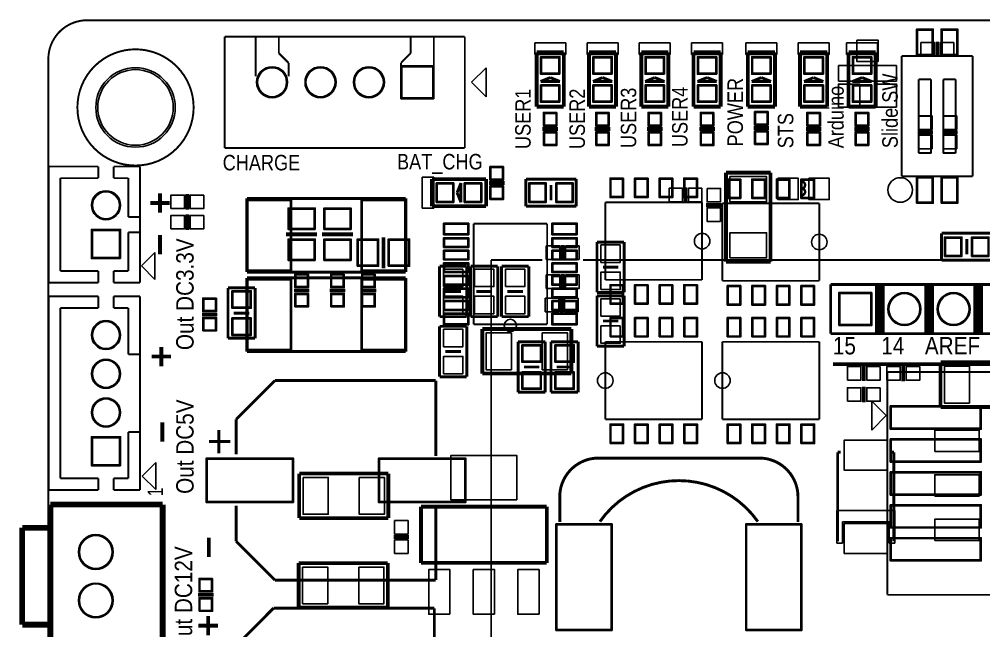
# Model space of a CAD drawing. Extents: x -3 to 106, y 0 to 75.
# Drawn here: x -1.5 to 48.29, y 43.49 to 75.05 of the extents above; entities that cross this region are included whole.
import ezdxf

# ---------------------------------------------------------------- set-up
doc = ezdxf.new("R2010")
doc.units = 0
for name, color, linetype in [('BG_OUTLINE', 254, 'CONTINUOUS'), ('PG_SILKSCREEN_BOTTOM', 6, 'CONTINUOUS'), ('PG_SILKSCREEN_TOP', 20, 'CONTINUOUS'), ('PIN_SOLDERMASK_BOTTOM', 40, 'CONTINUOUS'), ('PIN_SOLDERMASK_TOP', 80, 'CONTINUOUS'), ('PIN_TOP', 2, 'CONTINUOUS')]:
    doc.layers.add(name, color=color, linetype=linetype)

msp = doc.modelspace()

# ---------------------------------------------------------------- linework, layer by layer
at = {"layer": 'BG_OUTLINE', "const_width": 0.1}
msp.add_lwpolyline([(2, 75, 0.414214), (0, 73)], format="xyb", dxfattribs=at)
for points in [[(45, 75), (2, 75)], [(103, 75), (45, 75)], [(0, 73), (0, 2)]]:
    msp.add_lwpolyline(points, dxfattribs=at)
at = {"layer": 'PG_SILKSCREEN_BOTTOM'}
for points, const_width in [([(45.9, 73.1), (45.9, 73.9)], 0.2), ([(44.8755, 69.215), (45.6755, 69.215)], 0.2), ([(46.1455, 69.215), (46.9455, 69.215)], 0.2), ([(34.9815, 62.5335), (34.9815, 67.1335)], 0.2), ([(34.9815, 67.1335), (37.2815, 67.1335)], 0.2), ([(37.2815, 67.1335), (37.2815, 64.8335)], 0.2), ([(38.918, 66.668), (38.918, 66.819)], 0.125), ([(32.893, 65.5765), (32.893, 66.3765)], 0.2), ([(7.175, 65.225), (7.175, 66.025)], 0.2), ([(10.25, 62), (10.25, 65.8)], 0.15), ([(10.25, 65.8), (18.45, 65.8)], 0.15), ([(18.45, 65.8), (18.45, 62)], 0.15), ([(38.911, 65.969), (38.911, 65.819)], 0.125), ([(33.9535, 65.4685), (34.7535, 65.4685)], 0.2), ([(7.175, 64.175), (7.175, 64.975)], 0.2), ([(37.2815, 64.8335), (37.2815, 62.5335)], 0.2), ([(26.55, 63.4), (26.55, 62.6)], 0.2), ([(29.725, 63.55), (28.325, 63.55)], 0.152), ([(28.325, 63.55), (28.325, 60.95)], 0.152), ([(29.725, 61.25), (29.725, 63.55)], 0.152), ([(21.6, 62.3), (20.2, 62.3)], 0.152), ([(20.2, 62.3), (20.2, 59.7)], 0.152), ([(21.6, 60), (21.6, 62.3)], 0.152), ([(23.2, 62.3), (21.8, 62.3)], 0.152), ([(21.8, 62.3), (21.8, 59.7)], 0.152), ([(23.2, 60), (23.2, 62.3)], 0.152), ([(24.8, 62.3), (23.4, 62.3)], 0.152), ([(23.4, 62.3), (23.4, 59.7)], 0.152), ([(24.8, 60), (24.8, 62.3)], 0.152), ([(29.425, 62.25), (28.625, 62.25)], 0.152), ([(37.2815, 62.5335), (34.9815, 62.5335)], 0.2), ([(18.45, 62), (10.25, 62)], 0.15), ([(10.25, 57.9), (10.25, 61.7)], 0.15), ([(10.25, 61.7), (18.45, 61.7)], 0.15), ([(18.45, 61.7), (18.45, 57.9)], 0.15), ([(26.55, 61.9), (26.55, 61.1)], 0.2), ([(29.725, 60.95), (29.725, 61.25)], 0.152), ([(42.9248, 61.3599), (42.9248, 58.8199)], 0.5), ([(45.4648, 61.3599), (45.4648, 58.8199)], 0.5), ([(48.0048, 61.3599), (48.0048, 58.8199)], 0.5), ([(21.3, 61), (20.5, 61)], 0.152), ([(22.9, 61), (22.1, 61)], 0.152), ([(24.5, 61), (23.7, 61)], 0.152), ([(26.5, 60.7), (26.5, 59.9)], 0.2), ([(28.325, 60.95), (29.725, 60.95)], 0.152), ([(29.725, 60.775), (28.325, 60.775)], 0.152), ([(28.325, 60.775), (28.325, 60.475)], 0.152), ([(29.725, 58.175), (29.725, 60.775)], 0.152), ([(28.325, 60.475), (28.325, 58.175)], 0.152), ([(20.2, 59.7), (21.6, 59.7)], 0.152), ([(21.6, 59.7), (21.6, 60)], 0.152), ([(21.8, 59.7), (23.2, 59.7)], 0.152), ([(23.2, 59.7), (23.2, 60)], 0.152), ([(23.4, 59.7), (24.8, 59.7)], 0.152), ([(24.8, 59.7), (24.8, 60)], 0.152), ([(21.6, 59.2), (20.2, 59.2)], 0.152), ([(20.2, 59.2), (20.2, 56.6)], 0.152), ([(21.6, 56.9), (21.6, 59.2)], 0.152), ([(28.625, 59.475), (29.425, 59.475)], 0.152), ([(22.4015, 56.762), (22.4015, 59.062)], 0.2), ([(22.4015, 59.062), (24.7015, 59.062)], 0.2), ([(24.7015, 59.062), (27.0015, 59.062)], 0.2), ([(27.0015, 59.062), (27.0015, 56.762)], 0.2), ([(18.45, 57.9), (10.25, 57.9)], 0.15), ([(21.3, 57.9), (20.5, 57.9)], 0.152), ([(28.325, 58.175), (29.725, 58.175)], 0.152), ([(42.1, 56.3795), (42.1, 57.1795)], 0.2), ([(44.1325, 56.369), (44.1325, 57.169)], 0.2), ([(46.0588, 55.0399), (46.0588, 57.3399)], 0.2), ([(46.0588, 57.3399), (48.3588, 57.3399)], 0.2), ([(48.3588, 57.3399), (50.6588, 57.3399)], 0.2), ([(21.6, 56.6), (21.6, 56.9)], 0.152), ([(27.0015, 56.762), (22.4015, 56.762)], 0.2), ([(20.2, 56.6), (21.6, 56.6)], 0.152), ([(42.1, 56.0795), (42.1, 55.2795)], 0.2), ([(50.6588, 55.0399), (46.0588, 55.0399)], 0.2), ([(40.75, 48.1), (40.75, 52.7)], 0.15), ([(40.75, 52.7), (40.9, 52.7)], 0.15), ([(43.65, 52.7), (43.5, 52.7)], 0.15), ([(43.65, 48.1), (43.65, 52.7)], 0.15), ([(12.95, 49.3), (12.95, 51.6)], 0.2), ([(12.95, 51.6), (17.55, 51.6)], 0.2), ([(17.55, 51.6), (17.55, 49.3)], 0.2), ([(19.2338, 49.8899), (19.2338, 46.9899)], 0.2), ([(25.7338, 49.8899), (19.2338, 49.8899)], 0.2), ([(25.7338, 46.9899), (25.7338, 49.8899)], 0.2), ([(15.25, 49.3), (12.95, 49.3)], 0.2), ([(17.55, 49.3), (15.25, 49.3)], 0.2), ([(18.6245, 48.3235), (17.8245, 48.3235)], 0.2), ([(12.925, 44.675), (12.925, 46.975)], 0.2), ([(12.925, 46.975), (17.525, 46.975)], 0.2), ([(17.525, 46.975), (17.525, 44.675)], 0.2), ([(19.2338, 46.9899), (25.7338, 46.9899)], 0.2), ([(15.225, 44.675), (12.925, 44.675)], 0.2), ([(17.525, 44.675), (15.225, 44.675)], 0.2)]:
    msp.add_lwpolyline(points, dxfattribs=dict(at, const_width=const_width))
for points in [[(40.791, 71.858), (40.791, 72.658)], [(40.791, 72.658), (43.791, 72.658)], [(43.791, 72.658), (43.791, 71.858)], [(43.791, 71.858), (40.791, 71.858)], [(12.55, 62), (12.55, 65.8)], [(12.55, 65.8), (16.15, 65.8)], [(16.15, 65.8), (16.15, 62)], [(16.15, 62), (12.55, 62)], [(12.55, 57.9), (12.55, 61.7)], [(12.55, 61.7), (16.15, 61.7)], [(16.15, 61.7), (16.15, 57.9)], [(16.15, 57.9), (12.55, 57.9)], [(43.7, 49.7), (40.7, 49.7)], [(40.7, 49.7), (40.7, 48)], [(43.7, 48), (43.7, 49.7)], [(41, 48), (41, 49.1)], [(41, 49.1), (43.4, 49.1)], [(43.4, 49.1), (43.4, 48)], [(40.7, 48), (41, 48)], [(43.4, 48), (43.7, 48)]]:
    msp.add_lwpolyline(points, dxfattribs=at)
at = {"layer": 'PG_SILKSCREEN_BOTTOM', "const_width": 0.125}
for points in [[(39.014, 66.369, 0.609669), (38.918, 66.668)], [(39.014, 66.369, -0.166536), (38.911, 66.319)], [(38.918, 66.318, -0.609669), (39.014, 66.019)], [(39.014, 66.019, -0.166536), (38.911, 65.969)]]:
    msp.add_lwpolyline(points, format="xyb", dxfattribs=at)
at = {"layer": 'PG_SILKSCREEN_TOP'}
for points, const_width in [([(21.5, 74.15), (9.1, 74.15)], 0.1), ([(9.1, 74.15), (9.1, 68.4)], 0.1), ([(21.5, 68.4), (21.5, 74.15)], 0.1), ([(10.7, 74.1), (10.7, 72.1)], 0.1), ([(11.9, 73.3), (11.9, 74.1)], 0.1), ([(18.7, 73.3), (18.7, 74.1)], 0.1), ([(19.9, 74.1), (19.9, 72.1)], 0.1), ([(12.4, 72.8), (11.9, 73.3)], 0.1), ([(18.2, 72.8), (18.7, 73.3)], 0.1), ([(26.6088, 73.3399), (25.2088, 73.3399)], 0.2), ([(25.2088, 73.3399), (25.2088, 71.9399)], 0.2), ([(26.6088, 70.5399), (26.6088, 73.3399)], 0.2), ([(29.3088, 73.3399), (27.9088, 73.3399)], 0.2), ([(27.9088, 73.3399), (27.9088, 71.9399)], 0.2), ([(29.3088, 70.5399), (29.3088, 73.3399)], 0.2), ([(32.0088, 73.3399), (30.6088, 73.3399)], 0.2), ([(30.6088, 73.3399), (30.6088, 71.9399)], 0.2), ([(32.0088, 70.5399), (32.0088, 73.3399)], 0.2), ([(34.7088, 73.3399), (33.3088, 73.3399)], 0.2), ([(33.3088, 73.3399), (33.3088, 71.9399)], 0.2), ([(34.7088, 70.5399), (34.7088, 73.3399)], 0.2), ([(37.5088, 73.3399), (36.1088, 73.3399)], 0.2), ([(36.1088, 73.3399), (36.1088, 71.9399)], 0.2), ([(37.5088, 70.5399), (37.5088, 73.3399)], 0.2), ([(40.2088, 73.3399), (38.8088, 73.3399)], 0.2), ([(38.8088, 73.3399), (38.8088, 71.9399)], 0.2), ([(40.2088, 70.5399), (40.2088, 73.3399)], 0.2), ([(42.7088, 73.3399), (41.3088, 73.3399)], 0.2), ([(41.3088, 73.3399), (41.3088, 71.9399)], 0.2), ([(42.7088, 70.5399), (42.7088, 73.3399)], 0.2), ([(45.885, 73.1489), (44.05, 73.1489)], 0.1), ([(44.05, 73.1489), (44.05, 66.9489)], 0.1), ([(47.72, 73.1489), (45.885, 73.1489)], 0.1), ([(47.72, 66.9489), (47.72, 73.1489)], 0.1), ([(12.4, 72.1), (12.4, 72.8)], 0.1), ([(18.2, 72.1), (18.2, 72.8)], 0.1), ([(25.2088, 71.9399), (25.2088, 70.5399)], 0.2), ([(25.9088, 72.0399), (25.4088, 71.8399)], 0.15), ([(25.4088, 71.8399), (26.4088, 71.8399)], 0.15), ([(26.4088, 71.8399), (25.9088, 72.0399)], 0.15), ([(27.9088, 71.9399), (27.9088, 70.5399)], 0.2), ([(28.6088, 72.0399), (28.1088, 71.8399)], 0.15), ([(28.1088, 71.8399), (29.1088, 71.8399)], 0.15), ([(29.1088, 71.8399), (28.6088, 72.0399)], 0.15), ([(30.6088, 71.9399), (30.6088, 70.5399)], 0.2), ([(31.3088, 72.0399), (30.8088, 71.8399)], 0.15), ([(30.8088, 71.8399), (31.8088, 71.8399)], 0.15), ([(31.8088, 71.8399), (31.3088, 72.0399)], 0.15), ([(33.3088, 71.9399), (33.3088, 70.5399)], 0.2), ([(34.0088, 72.0399), (33.5088, 71.8399)], 0.15), ([(33.5088, 71.8399), (34.5088, 71.8399)], 0.15), ([(34.5088, 71.8399), (34.0088, 72.0399)], 0.15), ([(36.1088, 71.9399), (36.1088, 70.5399)], 0.2), ([(36.8088, 72.0399), (36.3088, 71.8399)], 0.15), ([(36.3088, 71.8399), (37.3088, 71.8399)], 0.15), ([(37.3088, 71.8399), (36.8088, 72.0399)], 0.15), ([(38.8088, 71.9399), (38.8088, 70.5399)], 0.2), ([(39.5088, 72.0399), (39.0088, 71.8399)], 0.15), ([(39.0088, 71.8399), (40.0088, 71.8399)], 0.15), ([(40.0088, 71.8399), (39.5088, 72.0399)], 0.15), ([(41.3088, 71.9399), (41.3088, 70.5399)], 0.2), ([(42.0088, 72.0399), (41.5088, 71.8399)], 0.15), ([(41.5088, 71.8399), (42.5088, 71.8399)], 0.15), ([(42.5088, 71.8399), (42.0088, 72.0399)], 0.15), ([(45.5675, 71.9539), (44.9325, 71.9539)], 0.1), ([(44.9325, 71.9539), (44.9325, 68.1439)], 0.1), ([(45.5675, 68.1439), (45.5675, 71.9539)], 0.1), ([(46.8375, 71.9539), (46.2025, 71.9539)], 0.1), ([(46.2025, 71.9539), (46.2025, 68.1439)], 0.1), ([(46.8375, 68.1439), (46.8375, 71.9539)], 0.1), ([(25.2088, 70.5399), (26.6088, 70.5399)], 0.2), ([(27.9088, 70.5399), (29.3088, 70.5399)], 0.2), ([(30.6088, 70.5399), (32.0088, 70.5399)], 0.2), ([(33.3088, 70.5399), (34.7088, 70.5399)], 0.2), ([(36.1088, 70.5399), (37.5088, 70.5399)], 0.2), ([(38.8088, 70.5399), (40.2088, 70.5399)], 0.2), ([(41.3088, 70.5399), (42.7088, 70.5399)], 0.2), ([(25.5088, 69.3899), (26.3088, 69.3899)], 0.2), ([(28.2088, 69.3899), (29.0088, 69.3899)], 0.2), ([(30.9088, 69.3899), (31.7088, 69.3899)], 0.2), ([(33.6088, 69.3899), (34.4088, 69.3899)], 0.2), ([(36.4088, 69.4399), (37.2088, 69.4399)], 0.2), ([(39.1088, 69.3899), (39.9088, 69.3899)], 0.2), ([(41.6, 69.3899), (42.4, 69.3899)], 0.2), ([(9.1, 68.4), (21.5, 68.4)], 0.1), ([(44.9325, 68.1439), (45.5675, 68.1439)], 0.1), ([(46.2025, 68.1439), (46.8375, 68.1439)], 0.1), ([(2.575, 67.45), (0.025, 67.45)], 0.1), ([(0.025, 67.45), (0.025, 61.45)], 0.1), ([(2.575, 66.85), (2.575, 67.45)], 0.1), ([(4.725, 67.45), (3.375, 67.45)], 0.1), ([(3.375, 66.85), (3.375, 67.45)], 0.1), ([(4.725, 61.45), (4.725, 67.45)], 0.1), ([(0.625, 62.05), (0.625, 66.85)], 0.1), ([(0.625, 66.85), (2.575, 66.85)], 0.1), ([(3.375, 66.85), (4.125, 66.85)], 0.1), ([(4.125, 66.85), (4.125, 64.85)], 0.1), ([(22.6, 66.8), (19.8, 66.8)], 0.2), ([(19.8, 66.8), (19.8, 65.4)], 0.2), ([(22.6, 65.4), (22.6, 66.8)], 0.2), ([(24.65, 65.4), (24.65, 66.8)], 0.152), ([(24.65, 66.8), (24.95, 66.8)], 0.152), ([(24.95, 66.8), (27.25, 66.8)], 0.152), ([(27.25, 66.8), (27.25, 65.4)], 0.152), ([(44.05, 66.9489), (47.72, 66.9489)], 0.1), ([(21.3, 66.6), (21.1, 66.1)], 0.15), ([(21.3, 65.6), (21.3, 66.6)], 0.15), ([(23.55, 66.6), (22.75, 66.6)], 0.2), ([(25.95, 66.5), (25.95, 65.7)], 0.152), ([(5.7588, 66.0649), (5.7588, 65.0649)], 0.2), ([(21.1, 66.1), (21.3, 65.6)], 0.15), ([(5.2588, 65.5649), (6.2588, 65.5649)], 0.2), ([(19.8, 65.4), (21.2, 65.4)], 0.2), ([(21.2, 65.4), (22.6, 65.4)], 0.2), ([(27.25, 65.4), (24.65, 65.4)], 0.152), ([(28.75, 61.6), (28.75, 65.6)], 0.1), ([(28.75, 65.6), (33.75, 65.6)], 0.1), ([(33.75, 65.6), (33.75, 61.6)], 0.1), ([(34.8, 61.55), (34.8, 65.55)], 0.1), ([(34.8, 65.55), (39.8, 65.55)], 0.1), ([(39.8, 65.55), (39.8, 61.55)], 0.1), ([(4.125, 64.85), (4.725, 64.85)], 0.1), ([(21.95, 59.3), (21.95, 64.5)], 0.1), ([(21.95, 64.5), (25.75, 64.5)], 0.1), ([(25.75, 64.5), (25.75, 59.3)], 0.1), ([(4.725, 64.05), (4.125, 64.05)], 0.1), ([(4.125, 64.05), (4.125, 62.05)], 0.1), ([(5.7588, 63.9149), (5.7588, 62.9149)], 0.2), ([(12.275, 63.95), (13.875, 63.95)], 0.2), ([(14.125, 63.95), (15.725, 63.95)], 0.2), ([(17.3, 63.8), (17.3, 62.2)], 0.2), ([(46.1101, 62.6088), (46.1101, 64.0088)], 0.152), ([(46.1101, 64.0088), (46.4101, 64.0088)], 0.152), ([(46.4101, 64.0088), (48.7101, 64.0088)], 0.152), ([(47.4101, 63.7088), (47.4101, 62.9088)], 0.152), ([(25.5, 62.6299), (22.8588, 62.6299)], 0.1), ([(22.8588, 62.6299), (22.8588, 9.2899)], 0.1), ([(91.4388, 62.6299), (27.6, 62.6299)], 0.1), ([(48.7101, 62.6088), (46.1101, 62.6088)], 0.152), ([(2.575, 62.05), (0.625, 62.05)], 0.1), ([(2.575, 62.05), (2.575, 61.45)], 0.1), ([(4.125, 62.05), (3.375, 62.05)], 0.1), ([(3.375, 62.05), (3.375, 61.45)], 0.1), ([(0.025, 61.45), (2.575, 61.45)], 0.1), ([(3.375, 61.45), (4.725, 61.45)], 0.1), ([(9.275, 58.585), (9.275, 61.185)], 0.1524), ([(9.275, 61.185), (10.675, 61.185)], 0.1524), ([(10.675, 61.185), (10.675, 60.885)], 0.1524), ([(33.75, 61.6), (28.75, 61.6)], 0.1), ([(39.8, 61.55), (34.8, 61.55)], 0.1), ([(40.3848, 58.8199), (40.3848, 61.3599)], 0.15), ([(40.3848, 61.3599), (44.1948, 61.3599)], 0.15), ([(44.1948, 61.3599), (65.7848, 61.3599)], 0.15), ([(2.575, 60.75), (0.025, 60.75)], 0.1), ([(0.025, 60.75), (0.025, 50.75)], 0.1), ([(2.575, 60.15), (2.575, 60.75)], 0.1), ([(4.725, 60.75), (3.375, 60.75)], 0.1), ([(3.375, 60.15), (3.375, 60.75)], 0.1), ([(4.725, 52.75), (4.725, 60.75)], 0.1), ([(10.675, 60.885), (10.675, 58.585)], 0.1524), ([(12.675, 61.05), (13.475, 61.05)], 0.2), ([(14.525, 61.05), (15.325, 61.05)], 0.2), ([(16.125, 61.05), (16.925, 61.05)], 0.2), ([(0.625, 51.35), (0.625, 60.15)], 0.1), ([(0.625, 60.15), (2.575, 60.15)], 0.1), ([(3.375, 60.15), (4.125, 60.15)], 0.1), ([(4.125, 60.15), (4.125, 57.75)], 0.1), ([(7.925, 59.81), (8.725, 59.81)], 0.2), ([(10.375, 59.885), (9.575, 59.885)], 0.1524), ([(25.75, 59.3), (21.95, 59.3)], 0.1), ([(65.7848, 58.8199), (40.3848, 58.8199)], 0.15), ([(10.675, 58.585), (9.275, 58.585)], 0.1524), ([(24.25, 55.8), (24.25, 58.4)], 0.152), ([(24.25, 58.4), (25.65, 58.4)], 0.152), ([(25.65, 58.4), (25.65, 58.1)], 0.152), ([(25.95, 55.8), (25.95, 58.4)], 0.152), ([(25.95, 58.4), (27.35, 58.4)], 0.152), ([(27.35, 58.4), (27.35, 58.1)], 0.152), ([(28.75, 58.4), (33.75, 58.4)], 0.1), ([(28.75, 54.4), (28.75, 58.4)], 0.1), ([(33.75, 58.4), (33.75, 54.4)], 0.1), ([(34.8, 58.4), (39.8, 58.4)], 0.1), ([(34.8, 54.4), (34.8, 58.4)], 0.1), ([(39.8, 58.4), (39.8, 54.4)], 0.1), ([(4.125, 57.75), (4.725, 57.75)], 0.1), ([(5.8338, 58.1399), (5.8338, 57.1399)], 0.2), ([(25.65, 58.1), (25.65, 55.8)], 0.152), ([(27.35, 58.1), (27.35, 55.8)], 0.152), ([(5.3338, 57.6399), (6.3338, 57.6399)], 0.2), ([(68, 57.25), (40.5, 57.25)], 0.2), ([(25.35, 57.1), (24.55, 57.1)], 0.152), ([(27.05, 57.1), (26.25, 57.1)], 0.152), ([(59.8088, 56.8399), (43.3088, 56.8399)], 0.1), ([(43.3088, 56.8399), (43.3088, 45.3399)], 0.1), ([(11.7, 56.4), (9.7, 54.4)], 0.15), ([(20, 56.4), (11.7, 56.4)], 0.15), ([(20, 52.5), (20, 56.4)], 0.15), ([(25.65, 55.8), (24.25, 55.8)], 0.152), ([(27.35, 55.8), (25.95, 55.8)], 0.152), ([(5.8838, 54.2399), (5.8838, 53.2399)], 0.2), ([(9.7, 54.4), (9.7, 52.6)], 0.15), ([(33.75, 54.4), (28.75, 54.4)], 0.1), ([(39.8, 54.4), (34.8, 54.4)], 0.1), ([(4.725, 53.75), (4.125, 53.75)], 0.1), ([(4.125, 53.75), (4.125, 51.35)], 0.1), ([(8.8, 52.65), (8.8, 53.85)], 0.15), ([(8.3, 53.25), (9.4, 53.25)], 0.15), ([(4.725, 50.75), (4.725, 52.75)], 0.1), ([(36.7, 52.4), (28.4, 52.4)], 0.15), ([(2.575, 51.35), (0.625, 51.35)], 0.1), ([(2.575, 51.35), (2.575, 50.75)], 0.1), ([(4.125, 51.35), (3.375, 51.35)], 0.1), ([(3.375, 51.35), (3.375, 50.75)], 0.1), ([(0.025, 50.75), (2.575, 50.75)], 0.1), ([(3.375, 50.75), (4.725, 50.75)], 0.1), ([(26.4, 50.4), (26.4, 49.1)], 0.15), ([(38.7, 49.1), (38.7, 50.4)], 0.15), ([(5.9, 50), (0.1, 50)], 0.3), ([(0.1, 50), (0.1, 42.59)], 0.3), ([(5.9, 42.6), (5.9, 50)], 0.3), ([(9.7, 49.95), (9.7, 48.1)], 0.15), ([(20, 46.1), (20, 50)], 0.15), ([(0.05, 48.8), (-1.35, 48.8)], 0.3), ([(-1.35, 48.8), (-1.35, 43.8)], 0.3), ([(8.2838, 48.2899), (8.2838, 47.2899)], 0.2), ([(9.7, 48.1), (11.7, 46.1)], 0.15), ([(11.7, 46.1), (20, 46.1)], 0.15), ([(7.728, 45.339), (8.528, 45.339)], 0.2), ([(43.3088, 45.3399), (59.8088, 45.3399)], 0.1), ([(8.25, 44.25), (8.25, 43.25)], 0.2), ([(11.625, 44.65), (9.625, 42.65)], 0.15), ([(19.925, 44.65), (11.625, 44.65)], 0.15), ([(19.925, 40.75), (19.925, 44.65)], 0.15), ([(-1.35, 43.8), (0.05, 43.8)], 0.3), ([(7.75, 43.75), (8.75, 43.75)], 0.2)]:
    msp.add_lwpolyline(points, dxfattribs=dict(at, const_width=const_width))
for points in [[(26.7088, 73.8399), (25.1088, 73.8399)], [(25.1088, 73.8399), (25.1088, 73.2399)], [(26.7088, 73.2399), (26.7088, 73.8399)], [(29.4088, 73.8399), (27.8088, 73.8399)], [(27.8088, 73.8399), (27.8088, 73.2399)], [(29.4088, 73.2399), (29.4088, 73.8399)], [(32.1088, 73.8399), (30.5088, 73.8399)], [(30.5088, 73.8399), (30.5088, 73.2399)], [(32.1088, 73.2399), (32.1088, 73.8399)], [(34.8088, 73.8399), (33.2088, 73.8399)], [(33.2088, 73.8399), (33.2088, 73.2399)], [(34.8088, 73.2399), (34.8088, 73.8399)], [(37.6088, 73.8399), (36.0088, 73.8399)], [(36.0088, 73.8399), (36.0088, 73.2399)], [(37.6088, 73.2399), (37.6088, 73.8399)], [(40.3088, 73.8399), (38.7088, 73.8399)], [(38.7088, 73.8399), (38.7088, 73.2399)], [(40.3088, 73.2399), (40.3088, 73.8399)], [(42.8088, 73.8399), (41.2088, 73.8399)], [(41.2088, 73.8399), (41.2088, 73.2399)], [(42.8088, 73.2399), (42.8088, 73.8399)], [(25.1088, 73.2399), (26.7088, 73.2399)], [(27.8088, 73.2399), (29.4088, 73.2399)], [(30.5088, 73.2399), (32.1088, 73.2399)], [(33.2088, 73.2399), (34.8088, 73.2399)], [(36.0088, 73.2399), (37.6088, 73.2399)], [(38.7088, 73.2399), (40.3088, 73.2399)], [(41.2088, 73.2399), (42.8088, 73.2399)], [(22.6, 72.55), (21.85, 71.8)], [(22.6, 71.05), (22.6, 72.55)], [(21.85, 71.8), (22.6, 71.05)], [(44.9325, 68.1439), (44.9325, 70.0489)], [(44.9325, 70.0489), (45.5675, 70.0489)], [(45.5675, 70.0489), (45.5675, 68.1439)], [(46.2025, 68.1439), (46.2025, 70.0489)], [(46.2025, 70.0489), (46.8375, 70.0489)], [(46.8375, 70.0489), (46.8375, 68.1439)], [(45.5675, 68.1439), (44.9325, 68.1439)], [(46.8375, 68.1439), (46.2025, 68.1439)], [(19.9, 66.9), (19.3, 66.9)], [(19.3, 66.9), (19.3, 65.3)], [(19.9, 65.3), (19.9, 66.9)], [(19.3, 65.3), (19.9, 65.3)], [(5.5, 63.0162), (4.8018, 62.318)], [(5.5, 61.6198), (5.5, 63.0162)], [(4.8018, 62.318), (5.5, 61.6198)], [(43.2588, 54.5899), (42.5088, 55.3399)], [(42.5088, 55.3399), (42.5088, 53.8399)], [(42.5088, 53.8399), (43.2588, 54.5899)], [(5.55, 52.1662), (4.8518, 51.468)], [(5.55, 50.7698), (5.55, 52.1662)], [(4.8518, 51.468), (5.55, 50.7698)]]:
    msp.add_lwpolyline(points, dxfattribs=at)
for points, const_width in [([(7.5, 70.5, 1), (1.5, 70.5, 1), (7.5, 70.5)], 0.1), ([(28.4, 52.4, 0.414214), (26.4, 50.4)], 0.15), ([(38.7, 50.4, 0.414214), (36.7, 52.4)], 0.15), ([(36.6278, 49.1195, 0.519086), (28.4722, 49.1195)], 0.15)]:
    msp.add_lwpolyline(points, format="xyb", dxfattribs=dict(at, const_width=const_width))
for points in [[(44.615, 66.2389, 1), (43.345, 66.2389, 1)], [(34.15, 63.6, 1), (33.35, 63.6, 1)], [(40.2, 63.55, 1), (39.4, 63.55, 1)], [(24.166, 59.25, 1), (23.534, 59.25, 1)], [(29.15, 56.4, 1), (28.35, 56.4, 1)], [(35.2, 56.4, 1), (34.4, 56.4, 1)]]:
    msp.add_lwpolyline(points, format="xyb", close=True, dxfattribs=at)
at = {"layer": 'PIN_SOLDERMASK_BOTTOM'}
for points in [[(42.841, 72.868), (42.841, 73.968), (41.741, 73.968), (41.741, 72.868)], [(45.05, 73.15), (45.75, 73.15), (45.75, 73.85), (45.05, 73.85)], [(46.75, 73.85), (46.05, 73.85), (46.05, 73.15), (46.75, 73.15)], [(18.2, 70.95), (18.2, 72.65), (19.9, 72.65), (19.9, 70.95)], [(41.891, 70.508), (41.891, 71.708), (40.791, 71.708), (40.791, 70.508)], [(43.791, 70.508), (43.791, 71.708), (42.691, 71.708), (42.691, 70.508)], [(44.9255, 70.065), (44.9255, 69.365), (45.6255, 69.365), (45.6255, 70.065)], [(46.1955, 70.065), (46.1955, 69.365), (46.8955, 69.365), (46.8955, 70.065)], [(45.6255, 68.365), (45.6255, 69.065), (44.9255, 69.065), (44.9255, 68.365)], [(46.8955, 68.365), (46.8955, 69.065), (46.1955, 69.065), (46.1955, 68.365)], [(35.1815, 65.6335), (37.0815, 65.6335), (37.0815, 66.9335), (35.1815, 66.9335)], [(37.664, 66.844), (37.664, 65.744), (38.714, 65.744), (38.714, 66.844)], [(39.264, 66.844), (39.264, 65.744), (40.314, 65.744), (40.314, 66.844)], [(32.043, 65.6265), (32.743, 65.6265), (32.743, 66.3265), (32.043, 66.3265)], [(33.743, 66.3265), (33.043, 66.3265), (33.043, 65.6265), (33.743, 65.6265)], [(34.0035, 66.3185), (34.0035, 65.6185), (34.7035, 65.6185), (34.7035, 66.3185)], [(6.325, 65.275), (7.025, 65.275), (7.025, 65.975), (6.325, 65.975)], [(8.025, 65.975), (7.325, 65.975), (7.325, 65.275), (8.025, 65.275)], [(10.3, 65.7), (10.3, 62.1), (12.5, 62.1), (12.5, 65.7)], [(16.2, 65.7), (16.2, 62.1), (18.4, 62.1), (18.4, 65.7)], [(34.7035, 64.6185), (34.7035, 65.3185), (34.0035, 65.3185), (34.0035, 64.6185)], [(6.325, 64.225), (7.025, 64.225), (7.025, 64.925), (6.325, 64.925)], [(8.025, 64.925), (7.325, 64.925), (7.325, 64.225), (8.025, 64.225)], [(3.72505, 62.69995), (2.22495, 62.69995), (2.22495, 64.20005), (3.72505, 64.20005)], [(35.1815, 62.7335), (37.0815, 62.7335), (37.0815, 64.0335), (35.1815, 64.0335)], [(25.7, 62.65), (26.4, 62.65), (26.4, 63.35), (25.7, 63.35)], [(27.4, 63.35), (26.7, 63.35), (26.7, 62.65), (27.4, 62.65)], [(28.525, 62.50005), (29.525, 62.50005), (29.525, 63.39995), (28.525, 63.39995)], [(20.4, 61.25005), (21.4, 61.25005), (21.4, 62.14995), (20.4, 62.14995)], [(22, 61.25005), (23, 61.25005), (23, 62.14995), (22, 62.14995)], [(23.6, 61.25005), (24.6, 61.25005), (24.6, 62.14995), (23.6, 62.14995)], [(25.7, 61.15), (26.4, 61.15), (26.4, 61.85), (25.7, 61.85)], [(27.4, 61.85), (26.7, 61.85), (26.7, 61.15), (27.4, 61.15)], [(28.525, 61.10005), (29.525, 61.10005), (29.525, 61.99995), (28.525, 61.99995)], [(10.3, 61.6), (10.3, 58), (12.5, 58), (12.5, 61.6)], [(16.2, 61.6), (16.2, 58), (18.4, 58), (18.4, 61.6)], [(20.4, 59.85005), (21.4, 59.85005), (21.4, 60.74995), (20.4, 60.74995)], [(22, 59.85005), (23, 59.85005), (23, 60.74995), (22, 60.74995)], [(23.6, 59.85005), (24.6, 59.85005), (24.6, 60.74995), (23.6, 60.74995)], [(40.8048, 59.2399), (40.8048, 60.9399), (42.5048, 60.9399), (42.5048, 59.2399)], [(25.65, 59.95), (26.35, 59.95), (26.35, 60.65), (25.65, 60.65)], [(27.35, 60.65), (26.65, 60.65), (26.65, 59.95), (27.35, 59.95)], [(29.525, 60.62495), (28.525, 60.62495), (28.525, 59.72505), (29.525, 59.72505)], [(20.4, 58.15005), (21.4, 58.15005), (21.4, 59.04995), (20.4, 59.04995)], [(23.9015, 56.962), (23.9015, 58.862), (22.6015, 58.862), (22.6015, 56.962)], [(26.8015, 56.962), (26.8015, 58.862), (25.5015, 58.862), (25.5015, 56.962)], [(29.525, 59.22495), (28.525, 59.22495), (28.525, 58.32505), (29.525, 58.32505)], [(20.4, 56.75005), (21.4, 56.75005), (21.4, 57.64995), (20.4, 57.64995)], [(41.25, 56.4295), (41.95, 56.4295), (41.95, 57.1295), (41.25, 57.1295)], [(42.95, 57.1295), (42.25, 57.1295), (42.25, 56.4295), (42.95, 56.4295)], [(43.2825, 56.419), (43.9825, 56.419), (43.9825, 57.119), (43.2825, 57.119)], [(44.9825, 57.119), (44.2825, 57.119), (44.2825, 56.419), (44.9825, 56.419)], [(47.5588, 55.2399), (47.5588, 57.1399), (46.2588, 57.1399), (46.2588, 55.2399)], [(41.25, 55.3295), (41.95, 55.3295), (41.95, 56.0295), (41.25, 56.0295)], [(42.95, 56.0295), (42.25, 56.0295), (42.25, 55.3295), (42.95, 55.3295)], [(45.7588, 52.7399), (48.0588, 52.7399), (48.0588, 53.8399), (45.7588, 53.8399)], [(3.72505, 51.99995), (2.22495, 51.99995), (2.22495, 53.50005), (3.72505, 53.50005)], [(43.31, 53.33), (41.09, 53.33), (41.09, 51.77), (43.31, 51.77)], [(24.1838, 50.2399), (24.1838, 52.5399), (20.7838, 52.5399), (20.7838, 50.2399)], [(13.15, 51.4), (13.15, 49.5), (14.45, 49.5), (14.45, 51.4)], [(16.05, 51.4), (16.05, 49.5), (17.35, 49.5), (17.35, 51.4)], [(45.7588, 50.4399), (48.0588, 50.4399), (48.0588, 51.5399), (45.7588, 51.5399)], [(17.8745, 49.1735), (17.8745, 48.4735), (18.5745, 48.4735), (18.5745, 49.1735)], [(43.31, 49.03), (41.09, 49.03), (41.09, 47.47), (43.31, 47.47)], [(45.7588, 48.1399), (48.0588, 48.1399), (48.0588, 49.2399), (45.7588, 49.2399)], [(18.5745, 47.4735), (18.5745, 48.1735), (17.8745, 48.1735), (17.8745, 47.4735)], [(13.125, 46.775), (13.125, 44.875), (14.425, 44.875), (14.425, 46.775)], [(16.025, 46.775), (16.025, 44.875), (17.325, 44.875), (17.325, 46.775)], [(20.7338, 44.3399), (20.7338, 46.6399), (19.6338, 46.6399), (19.6338, 44.3399)], [(23.0338, 44.3399), (23.0338, 46.6399), (21.9338, 46.6399), (21.9338, 44.3399)], [(25.3338, 44.3399), (25.3338, 46.6399), (24.2338, 46.6399), (24.2338, 44.3399)]]:
    msp.add_lwpolyline(points, close=True, dxfattribs=at)
for centre, radius in [((4.5, 70.5), 2.05), ((11.55, 71.8), 0.8), ((14.05, 71.8), 0.8), ((16.55, 71.8), 0.8), ((2.975, 65.45), 0.75005), ((44.1948, 60.0899), 0.85), ((46.7348, 60.0899), 0.85), ((2.975, 58.75), 0.75005), ((2.975, 56.75), 0.75005), ((2.975, 54.75), 0.75005), ((2.45, 47.55), 0.9), ((2.45, 45.05), 0.9)]:
    msp.add_circle(centre, radius, dxfattribs=at)
at = {"layer": 'PIN_SOLDERMASK_TOP'}
for points in [[(44.82, 73.1739), (44.82, 74.5439), (45.68, 74.5439), (45.68, 73.1739)], [(46.09, 73.1739), (46.09, 74.5439), (46.95, 74.5439), (46.95, 73.1739)], [(26.4088, 72.21495), (25.4088, 72.21495), (25.4088, 73.11485), (26.4088, 73.11485)], [(29.1088, 72.21495), (28.1088, 72.21495), (28.1088, 73.11485), (29.1088, 73.11485)], [(31.8088, 72.21495), (30.8088, 72.21495), (30.8088, 73.11485), (31.8088, 73.11485)], [(34.5088, 72.21495), (33.5088, 72.21495), (33.5088, 73.11485), (34.5088, 73.11485)], [(37.3088, 72.21495), (36.3088, 72.21495), (36.3088, 73.11485), (37.3088, 73.11485)], [(40.0088, 72.21495), (39.0088, 72.21495), (39.0088, 73.11485), (40.0088, 73.11485)], [(42.5088, 72.21495), (41.5088, 72.21495), (41.5088, 73.11485), (42.5088, 73.11485)], [(18.2, 70.95), (18.2, 72.65), (19.9, 72.65), (19.9, 70.95)], [(26.4088, 70.76495), (25.4088, 70.76495), (25.4088, 71.66485), (26.4088, 71.66485)], [(29.1088, 70.76495), (28.1088, 70.76495), (28.1088, 71.66485), (29.1088, 71.66485)], [(31.8088, 70.76495), (30.8088, 70.76495), (30.8088, 71.66485), (31.8088, 71.66485)], [(34.5088, 70.76495), (33.5088, 70.76495), (33.5088, 71.66485), (34.5088, 71.66485)], [(37.3088, 70.76495), (36.3088, 70.76495), (36.3088, 71.66485), (37.3088, 71.66485)], [(40.0088, 70.76495), (39.0088, 70.76495), (39.0088, 71.66485), (40.0088, 71.66485)], [(42.5088, 70.76495), (41.5088, 70.76495), (41.5088, 71.66485), (42.5088, 71.66485)], [(26.2588, 70.2399), (26.2588, 69.5399), (25.5588, 69.5399), (25.5588, 70.2399)], [(28.9588, 70.2399), (28.9588, 69.5399), (28.2588, 69.5399), (28.2588, 70.2399)], [(31.6588, 70.2399), (31.6588, 69.5399), (30.9588, 69.5399), (30.9588, 70.2399)], [(34.3588, 70.2399), (34.3588, 69.5399), (33.6588, 69.5399), (33.6588, 70.2399)], [(37.1588, 70.2899), (37.1588, 69.5899), (36.4588, 69.5899), (36.4588, 70.2899)], [(39.8588, 70.2399), (39.8588, 69.5399), (39.1588, 69.5399), (39.1588, 70.2399)], [(42.35, 70.2399), (42.35, 69.5399), (41.65, 69.5399), (41.65, 70.2399)], [(25.5588, 68.5399), (25.5588, 69.2399), (26.2588, 69.2399), (26.2588, 68.5399)], [(28.2588, 68.5399), (28.2588, 69.2399), (28.9588, 69.2399), (28.9588, 68.5399)], [(30.9588, 68.5399), (30.9588, 69.2399), (31.6588, 69.2399), (31.6588, 68.5399)], [(33.6588, 68.5399), (33.6588, 69.2399), (34.3588, 69.2399), (34.3588, 68.5399)], [(36.4588, 68.5899), (36.4588, 69.2899), (37.1588, 69.2899), (37.1588, 68.5899)], [(39.1588, 68.5399), (39.1588, 69.2399), (39.8588, 69.2399), (39.8588, 68.5399)], [(41.65, 68.5399), (41.65, 69.2399), (42.35, 69.2399), (42.35, 68.5399)], [(23.5, 67.45), (23.5, 66.75), (22.8, 66.75), (22.8, 67.45)], [(29.695, 66.85), (29.695, 65.85), (28.995, 65.85), (28.995, 66.85)], [(30.965, 66.85), (30.965, 65.85), (30.265, 65.85), (30.265, 66.85)], [(32.235, 66.85), (32.235, 65.85), (31.535, 65.85), (31.535, 66.85)], [(33.505, 66.85), (33.505, 65.85), (32.805, 65.85), (32.805, 66.85)], [(35.745, 66.8), (35.745, 65.8), (35.045, 65.8), (35.045, 66.8)], [(37.015, 66.8), (37.015, 65.8), (36.315, 65.8), (36.315, 66.8)], [(38.285, 66.8), (38.285, 65.8), (37.585, 65.8), (37.585, 66.8)], [(39.555, 66.8), (39.555, 65.8), (38.855, 65.8), (38.855, 66.8)], [(44.82, 65.5539), (44.82, 66.9239), (45.68, 66.9239), (45.68, 65.5539)], [(46.09, 65.5539), (46.09, 66.9239), (46.95, 66.9239), (46.95, 65.5539)], [(20.92495, 66.6), (20.92495, 65.6), (20.02505, 65.6), (20.02505, 66.6)], [(22.37495, 66.6), (22.37495, 65.6), (21.47505, 65.6), (21.47505, 66.6)], [(22.8, 65.75), (22.8, 66.45), (23.5, 66.45), (23.5, 65.75)], [(24.8, 65.6), (24.8, 66.6), (25.6999, 66.6), (25.6999, 65.6)], [(26.2, 65.6), (26.2, 66.6), (27.0999, 66.6), (27.0999, 65.6)], [(13.775, 64.2), (12.375, 64.2), (12.375, 65.3), (13.775, 65.3)], [(15.625, 64.2), (14.225, 64.2), (14.225, 65.3), (15.625, 65.3)], [(21.7, 63.925), (20.4, 63.925), (20.4, 64.525), (21.7, 64.525)], [(27.3, 63.925), (26, 63.925), (26, 64.525), (27.3, 64.525)], [(3.72505, 62.69995), (2.22495, 62.69995), (2.22495, 64.20005), (3.72505, 64.20005)], [(21.7, 63.275), (20.4, 63.275), (20.4, 63.775), (21.7, 63.775)], [(27.3, 63.275), (26, 63.275), (26, 63.775), (27.3, 63.775)], [(46.2601, 62.8088), (46.2601, 63.8088), (47.16, 63.8088), (47.16, 62.8088)], [(47.6601, 62.8088), (47.6601, 63.8088), (48.56, 63.8088), (48.56, 62.8088)], [(13.775, 62.6), (12.375, 62.6), (12.375, 63.7), (13.775, 63.7)], [(15.625, 62.6), (14.225, 62.6), (14.225, 63.7), (15.625, 63.7)], [(15.95, 62.3), (15.95, 63.7), (17.05, 63.7), (17.05, 62.3)], [(17.55, 62.3), (17.55, 63.7), (18.65, 63.7), (18.65, 62.3)], [(21.7, 62.625), (20.4, 62.625), (20.4, 63.125), (21.7, 63.125)], [(27.3, 62.625), (26, 62.625), (26, 63.125), (27.3, 63.125)], [(21.7, 61.975), (20.4, 61.975), (20.4, 62.475), (21.7, 62.475)], [(27.3, 61.975), (26, 61.975), (26, 62.475), (27.3, 62.475)], [(13.425, 61.9), (13.425, 61.2), (12.725, 61.2), (12.725, 61.9)], [(15.275, 61.9), (15.275, 61.2), (14.575, 61.2), (14.575, 61.9)], [(16.875, 61.9), (16.875, 61.2), (16.175, 61.2), (16.175, 61.9)], [(21.7, 61.325), (20.4, 61.325), (20.4, 61.825), (21.7, 61.825)], [(27.3, 61.325), (26, 61.325), (26, 61.825), (27.3, 61.825)], [(29.695, 61.35), (29.695, 60.35), (28.995, 60.35), (28.995, 61.35)], [(30.965, 61.35), (30.965, 60.35), (30.265, 60.35), (30.265, 61.35)], [(32.235, 61.35), (32.235, 60.35), (31.535, 60.35), (31.535, 61.35)], [(33.505, 61.35), (33.505, 60.35), (32.805, 60.35), (32.805, 61.35)], [(35.745, 61.3), (35.745, 60.3), (35.045, 60.3), (35.045, 61.3)], [(37.015, 61.3), (37.015, 60.3), (36.315, 60.3), (36.315, 61.3)], [(38.285, 61.3), (38.285, 60.3), (37.585, 60.3), (37.585, 61.3)], [(39.555, 61.3), (39.555, 60.3), (38.855, 60.3), (38.855, 61.3)], [(9.475, 61.03495), (10.475, 61.03495), (10.475, 60.13505), (9.475, 60.13505)], [(12.725, 60.2), (12.725, 60.9), (13.425, 60.9), (13.425, 60.2)], [(14.575, 60.2), (14.575, 60.9), (15.275, 60.9), (15.275, 60.2)], [(16.175, 60.2), (16.175, 60.9), (16.875, 60.9), (16.875, 60.2)], [(21.7, 60.675), (20.4, 60.675), (20.4, 61.175), (21.7, 61.175)], [(27.3, 60.675), (26, 60.675), (26, 61.175), (27.3, 61.175)], [(40.8048, 59.2399), (40.8048, 60.9399), (42.5048, 60.9399), (42.5048, 59.2399)], [(8.675, 60.66), (8.675, 59.96), (7.975, 59.96), (7.975, 60.66)], [(21.7, 60.025), (20.4, 60.025), (20.4, 60.525), (21.7, 60.525)], [(27.3, 60.025), (26, 60.025), (26, 60.525), (27.3, 60.525)], [(21.7, 59.275), (20.4, 59.275), (20.4, 59.875), (21.7, 59.875)], [(27.3, 59.275), (26, 59.275), (26, 59.875), (27.3, 59.875)], [(7.975, 58.96), (7.975, 59.66), (8.675, 59.66), (8.675, 58.96)], [(9.475, 59.63495), (10.475, 59.63495), (10.475, 58.73505), (9.475, 58.73505)], [(28.995, 58.65), (28.995, 59.65), (29.695, 59.65), (29.695, 58.65)], [(30.265, 58.65), (30.265, 59.65), (30.965, 59.65), (30.965, 58.65)], [(31.535, 58.65), (31.535, 59.65), (32.235, 59.65), (32.235, 58.65)], [(32.805, 58.65), (32.805, 59.65), (33.505, 59.65), (33.505, 58.65)], [(35.045, 58.65), (35.045, 59.65), (35.745, 59.65), (35.745, 58.65)], [(36.315, 58.65), (36.315, 59.65), (37.015, 59.65), (37.015, 58.65)], [(37.585, 58.65), (37.585, 59.65), (38.285, 59.65), (38.285, 58.65)], [(38.855, 58.65), (38.855, 59.65), (39.555, 59.65), (39.555, 58.65)], [(24.45, 58.24995), (25.45, 58.24995), (25.45, 57.35005), (24.45, 57.35005)], [(26.15, 58.24995), (27.15, 58.24995), (27.15, 57.35005), (26.15, 57.35005)], [(24.45, 56.84995), (25.45, 56.84995), (25.45, 55.95005), (24.45, 55.95005)], [(26.15, 56.84995), (27.15, 56.84995), (27.15, 55.95005), (26.15, 55.95005)], [(43.4588, 55.0899), (48.1588, 55.0899), (48.1588, 53.8899), (43.4588, 53.8899)], [(28.995, 53.15), (28.995, 54.15), (29.695, 54.15), (29.695, 53.15)], [(30.265, 53.15), (30.265, 54.15), (30.965, 54.15), (30.965, 53.15)], [(31.535, 53.15), (31.535, 54.15), (32.235, 54.15), (32.235, 53.15)], [(32.805, 53.15), (32.805, 54.15), (33.505, 54.15), (33.505, 53.15)], [(35.045, 53.15), (35.045, 54.15), (35.745, 54.15), (35.745, 53.15)], [(36.315, 53.15), (36.315, 54.15), (37.015, 54.15), (37.015, 53.15)], [(37.585, 53.15), (37.585, 54.15), (38.285, 54.15), (38.285, 53.15)], [(38.855, 53.15), (38.855, 54.15), (39.555, 54.15), (39.555, 53.15)], [(3.72505, 51.99995), (2.22495, 51.99995), (2.22495, 53.50005), (3.72505, 53.50005)], [(43.4588, 53.3899), (48.1588, 53.3899), (48.1588, 52.1899), (43.4588, 52.1899)], [(12.65, 50.1), (8.15, 50.1), (8.15, 52.4), (12.65, 52.4)], [(21.55, 50.1), (17.05, 50.1), (17.05, 52.4), (21.55, 52.4)], [(43.4588, 51.6899), (48.1588, 51.6899), (48.1588, 50.4899), (43.4588, 50.4899)], [(43.4588, 49.9899), (48.1588, 49.9899), (48.1588, 48.7899), (43.4588, 48.7899)], [(29.1, 49), (29.1, 43.5), (26.2, 43.5), (26.2, 49)], [(38.9, 49), (38.9, 43.5), (36, 43.5), (36, 49)], [(43.4588, 48.2899), (48.1588, 48.2899), (48.1588, 47.0899), (43.4588, 47.0899)], [(8.478, 46.189), (8.478, 45.489), (7.778, 45.489), (7.778, 46.189)], [(7.778, 44.489), (7.778, 45.189), (8.478, 45.189), (8.478, 44.489)]]:
    msp.add_lwpolyline(points, close=True, dxfattribs=at)
for centre, radius in [((4.5, 70.5), 2.05), ((11.55, 71.8), 0.8), ((14.05, 71.8), 0.8), ((16.55, 71.8), 0.8), ((2.975, 65.45), 0.75005), ((44.1948, 60.0899), 0.85), ((46.7348, 60.0899), 0.85), ((2.975, 58.75), 0.75005), ((2.975, 56.75), 0.75005), ((2.975, 54.75), 0.75005), ((2.45, 47.55), 0.9), ((2.45, 45.05), 0.9)]:
    msp.add_circle(centre, radius, dxfattribs=at)
at = {"layer": 'PIN_TOP'}
for points in [[(44.87, 73.2239), (44.87, 74.4939), (45.63, 74.4939), (45.63, 73.2239)], [(46.14, 73.2239), (46.14, 74.4939), (46.9, 74.4939), (46.9, 73.2239)], [(26.35875, 72.26485), (25.45885, 72.26485), (25.45885, 73.06495), (26.35875, 73.06495)], [(29.05875, 72.26485), (28.15885, 72.26485), (28.15885, 73.06495), (29.05875, 73.06495)], [(31.75875, 72.26485), (30.85885, 72.26485), (30.85885, 73.06495), (31.75875, 73.06495)], [(34.45875, 72.26485), (33.55885, 72.26485), (33.55885, 73.06495), (34.45875, 73.06495)], [(37.25875, 72.26485), (36.35885, 72.26485), (36.35885, 73.06495), (37.25875, 73.06495)], [(39.95875, 72.26485), (39.05885, 72.26485), (39.05885, 73.06495), (39.95875, 73.06495)], [(42.45875, 72.26485), (41.55885, 72.26485), (41.55885, 73.06495), (42.45875, 73.06495)], [(18.25, 71), (18.25, 72.6), (19.85, 72.6), (19.85, 71)], [(26.35875, 70.81485), (25.45885, 70.81485), (25.45885, 71.61495), (26.35875, 71.61495)], [(29.05875, 70.81485), (28.15885, 70.81485), (28.15885, 71.61495), (29.05875, 71.61495)], [(31.75875, 70.81485), (30.85885, 70.81485), (30.85885, 71.61495), (31.75875, 71.61495)], [(34.45875, 70.81485), (33.55885, 70.81485), (33.55885, 71.61495), (34.45875, 71.61495)], [(37.25875, 70.81485), (36.35885, 70.81485), (36.35885, 71.61495), (37.25875, 71.61495)], [(39.95875, 70.81485), (39.05885, 70.81485), (39.05885, 71.61495), (39.95875, 71.61495)], [(42.45875, 70.81485), (41.55885, 70.81485), (41.55885, 71.61495), (42.45875, 71.61495)], [(37.1088, 70.2399), (37.1088, 69.6399), (36.5088, 69.6399), (36.5088, 70.2399)], [(26.2088, 70.1899), (26.2088, 69.5899), (25.6088, 69.5899), (25.6088, 70.1899)], [(28.9088, 70.1899), (28.9088, 69.5899), (28.3088, 69.5899), (28.3088, 70.1899)], [(31.6088, 70.1899), (31.6088, 69.5899), (31.0088, 69.5899), (31.0088, 70.1899)], [(34.3088, 70.1899), (34.3088, 69.5899), (33.7088, 69.5899), (33.7088, 70.1899)], [(39.8088, 70.1899), (39.8088, 69.5899), (39.2088, 69.5899), (39.2088, 70.1899)], [(42.3, 70.1899), (42.3, 69.5899), (41.7, 69.5899), (41.7, 70.1899)], [(36.5088, 68.6399), (36.5088, 69.2399), (37.1088, 69.2399), (37.1088, 68.6399)], [(25.6088, 68.5899), (25.6088, 69.1899), (26.2088, 69.1899), (26.2088, 68.5899)], [(28.3088, 68.5899), (28.3088, 69.1899), (28.9088, 69.1899), (28.9088, 68.5899)], [(31.0088, 68.5899), (31.0088, 69.1899), (31.6088, 69.1899), (31.6088, 68.5899)], [(33.7088, 68.5899), (33.7088, 69.1899), (34.3088, 69.1899), (34.3088, 68.5899)], [(39.2088, 68.5899), (39.2088, 69.1899), (39.8088, 69.1899), (39.8088, 68.5899)], [(41.7, 68.5899), (41.7, 69.1899), (42.3, 69.1899), (42.3, 68.5899)], [(23.45, 67.4), (23.45, 66.8), (22.85, 66.8), (22.85, 67.4)], [(29.645, 66.8), (29.645, 65.9), (29.045, 65.9), (29.045, 66.8)], [(30.915, 66.8), (30.915, 65.9), (30.315, 65.9), (30.315, 66.8)], [(32.185, 66.8), (32.185, 65.9), (31.585, 65.9), (31.585, 66.8)], [(33.455, 66.8), (33.455, 65.9), (32.855, 65.9), (32.855, 66.8)], [(35.695, 66.75), (35.695, 65.85), (35.095, 65.85), (35.095, 66.75)], [(36.965, 66.75), (36.965, 65.85), (36.365, 65.85), (36.365, 66.75)], [(38.235, 66.75), (38.235, 65.85), (37.635, 65.85), (37.635, 66.75)], [(39.505, 66.75), (39.505, 65.85), (38.905, 65.85), (38.905, 66.75)], [(44.87, 65.6039), (44.87, 66.8739), (45.63, 66.8739), (45.63, 65.6039)], [(46.14, 65.6039), (46.14, 66.8739), (46.9, 66.8739), (46.9, 65.6039)], [(20.87505, 66.54995), (20.87505, 65.65005), (20.07495, 65.65005), (20.07495, 66.54995)], [(22.32505, 66.54995), (22.32505, 65.65005), (21.52495, 65.65005), (21.52495, 66.54995)], [(22.85, 65.8), (22.85, 66.4), (23.45, 66.4), (23.45, 65.8)], [(24.8499, 65.65), (24.8499, 66.5499), (25.65, 66.5499), (25.65, 65.65)], [(26.2499, 65.65), (26.2499, 66.5499), (27.05, 66.5499), (27.05, 65.65)], [(13.725, 64.25), (12.425, 64.25), (12.425, 65.25), (13.725, 65.25)], [(15.575, 64.25), (14.275, 64.25), (14.275, 65.25), (15.575, 65.25)], [(21.65, 63.975), (20.45, 63.975), (20.45, 64.475), (21.65, 64.475)], [(27.25, 63.975), (26.05, 63.975), (26.05, 64.475), (27.25, 64.475)], [(3.675, 62.75), (2.275, 62.75), (2.275, 64.15), (3.675, 64.15)], [(46.31, 62.8588), (46.31, 63.7587), (47.1101, 63.7587), (47.1101, 62.8588)], [(47.71, 62.8588), (47.71, 63.7587), (48.5101, 63.7587), (48.5101, 62.8588)], [(13.725, 62.65), (12.425, 62.65), (12.425, 63.65), (13.725, 63.65)], [(15.575, 62.65), (14.275, 62.65), (14.275, 63.65), (15.575, 63.65)], [(16, 62.35), (16, 63.65), (17, 63.65), (17, 62.35)], [(17.6, 62.35), (17.6, 63.65), (18.6, 63.65), (18.6, 62.35)], [(21.65, 63.325), (20.45, 63.325), (20.45, 63.725), (21.65, 63.725)], [(27.25, 63.325), (26.05, 63.325), (26.05, 63.725), (27.25, 63.725)], [(21.65, 62.675), (20.45, 62.675), (20.45, 63.075), (21.65, 63.075)], [(27.25, 62.675), (26.05, 62.675), (26.05, 63.075), (27.25, 63.075)], [(21.65, 62.025), (20.45, 62.025), (20.45, 62.425), (21.65, 62.425)], [(27.25, 62.025), (26.05, 62.025), (26.05, 62.425), (27.25, 62.425)], [(13.375, 61.85), (13.375, 61.25), (12.775, 61.25), (12.775, 61.85)], [(15.225, 61.85), (15.225, 61.25), (14.625, 61.25), (14.625, 61.85)], [(16.825, 61.85), (16.825, 61.25), (16.225, 61.25), (16.225, 61.85)], [(21.65, 61.375), (20.45, 61.375), (20.45, 61.775), (21.65, 61.775)], [(27.25, 61.375), (26.05, 61.375), (26.05, 61.775), (27.25, 61.775)], [(29.645, 61.3), (29.645, 60.4), (29.045, 60.4), (29.045, 61.3)], [(30.915, 61.3), (30.915, 60.4), (30.315, 60.4), (30.315, 61.3)], [(32.185, 61.3), (32.185, 60.4), (31.585, 60.4), (31.585, 61.3)], [(33.455, 61.3), (33.455, 60.4), (32.855, 60.4), (32.855, 61.3)], [(35.695, 61.25), (35.695, 60.35), (35.095, 60.35), (35.095, 61.25)], [(36.965, 61.25), (36.965, 60.35), (36.365, 60.35), (36.365, 61.25)], [(38.235, 61.25), (38.235, 60.35), (37.635, 60.35), (37.635, 61.25)], [(39.505, 61.25), (39.505, 60.35), (38.905, 60.35), (38.905, 61.25)], [(9.52505, 60.98505), (10.42495, 60.98505), (10.42495, 60.18495), (9.52505, 60.18495)], [(12.775, 60.25), (12.775, 60.85), (13.375, 60.85), (13.375, 60.25)], [(14.625, 60.25), (14.625, 60.85), (15.225, 60.85), (15.225, 60.25)], [(16.225, 60.25), (16.225, 60.85), (16.825, 60.85), (16.825, 60.25)], [(21.65, 60.725), (20.45, 60.725), (20.45, 61.125), (21.65, 61.125)], [(27.25, 60.725), (26.05, 60.725), (26.05, 61.125), (27.25, 61.125)], [(40.8548, 59.2899), (40.8548, 60.8899), (42.4548, 60.8899), (42.4548, 59.2899)], [(8.625, 60.61), (8.625, 60.01), (8.025, 60.01), (8.025, 60.61)], [(21.65, 60.075), (20.45, 60.075), (20.45, 60.475), (21.65, 60.475)], [(27.25, 60.075), (26.05, 60.075), (26.05, 60.475), (27.25, 60.475)], [(21.65, 59.325), (20.45, 59.325), (20.45, 59.825), (21.65, 59.825)], [(27.25, 59.325), (26.05, 59.325), (26.05, 59.825), (27.25, 59.825)], [(8.025, 59.01), (8.025, 59.61), (8.625, 59.61), (8.625, 59.01)], [(9.52505, 59.58505), (10.42495, 59.58505), (10.42495, 58.78495), (9.52505, 58.78495)], [(29.045, 58.7), (29.045, 59.6), (29.645, 59.6), (29.645, 58.7)], [(30.315, 58.7), (30.315, 59.6), (30.915, 59.6), (30.915, 58.7)], [(31.585, 58.7), (31.585, 59.6), (32.185, 59.6), (32.185, 58.7)], [(32.855, 58.7), (32.855, 59.6), (33.455, 59.6), (33.455, 58.7)], [(35.095, 58.7), (35.095, 59.6), (35.695, 59.6), (35.695, 58.7)], [(36.365, 58.7), (36.365, 59.6), (36.965, 59.6), (36.965, 58.7)], [(37.635, 58.7), (37.635, 59.6), (38.235, 59.6), (38.235, 58.7)], [(38.905, 58.7), (38.905, 59.6), (39.505, 59.6), (39.505, 58.7)], [(24.50005, 58.20005), (25.39995, 58.20005), (25.39995, 57.39995), (24.50005, 57.39995)], [(26.20005, 58.20005), (27.09995, 58.20005), (27.09995, 57.39995), (26.20005, 57.39995)], [(24.50005, 56.80005), (25.39995, 56.80005), (25.39995, 55.99995), (24.50005, 55.99995)], [(26.20005, 56.80005), (27.09995, 56.80005), (27.09995, 55.99995), (26.20005, 55.99995)], [(43.5088, 55.0399), (48.1088, 55.0399), (48.1088, 53.9399), (43.5088, 53.9399)], [(29.045, 53.2), (29.045, 54.1), (29.645, 54.1), (29.645, 53.2)], [(30.315, 53.2), (30.315, 54.1), (30.915, 54.1), (30.915, 53.2)], [(31.585, 53.2), (31.585, 54.1), (32.185, 54.1), (32.185, 53.2)], [(32.855, 53.2), (32.855, 54.1), (33.455, 54.1), (33.455, 53.2)], [(35.095, 53.2), (35.095, 54.1), (35.695, 54.1), (35.695, 53.2)], [(36.365, 53.2), (36.365, 54.1), (36.965, 54.1), (36.965, 53.2)], [(37.635, 53.2), (37.635, 54.1), (38.235, 54.1), (38.235, 53.2)], [(38.905, 53.2), (38.905, 54.1), (39.505, 54.1), (39.505, 53.2)], [(3.675, 52.05), (2.275, 52.05), (2.275, 53.45), (3.675, 53.45)], [(43.5088, 53.3399), (48.1088, 53.3399), (48.1088, 52.2399), (43.5088, 52.2399)], [(12.6, 50.15), (8.2, 50.15), (8.2, 52.35), (12.6, 52.35)], [(21.5, 50.15), (17.1, 50.15), (17.1, 52.35), (21.5, 52.35)], [(43.5088, 51.6399), (48.1088, 51.6399), (48.1088, 50.5399), (43.5088, 50.5399)], [(43.5088, 49.9399), (48.1088, 49.9399), (48.1088, 48.8399), (43.5088, 48.8399)], [(29.05, 48.95), (29.05, 43.55), (26.25, 43.55), (26.25, 48.95)], [(38.85, 48.95), (38.85, 43.55), (36.05, 43.55), (36.05, 48.95)], [(43.5088, 48.2399), (48.1088, 48.2399), (48.1088, 47.1399), (43.5088, 47.1399)], [(8.428, 46.139), (8.428, 45.539), (7.828, 45.539), (7.828, 46.139)], [(7.828, 44.539), (7.828, 45.139), (8.428, 45.139), (8.428, 44.539)]]:
    msp.add_lwpolyline(points, close=True, dxfattribs=at)
for centre, radius in [((4.5, 70.5), 1.95), ((11.55, 71.8), 0.75), ((14.05, 71.8), 0.75), ((16.55, 71.8), 0.75), ((2.975, 65.45), 0.7), ((44.1948, 60.0899), 0.8), ((46.7348, 60.0899), 0.8), ((2.975, 58.75), 0.7), ((2.975, 56.75), 0.7), ((2.975, 54.75), 0.7), ((2.45, 47.55), 0.85), ((2.45, 45.05), 0.85)]:
    msp.add_circle(centre, radius, dxfattribs=at)

# ---------------------------------------------------------------- texts
at = {"layer": 'PG_SILKSCREEN_TOP'}
for s, height, width, p in [('Slide SW', 0.8, 0.875, (43.85, 68.4)), ('POWER', 0.8, 0.875, (35.8588, 68.4899)), ('USER1', 0.8, 0.875, (24.9, 68.35)), ('USER2', 0.8, 0.875, (27.7, 68.35)), ('USER3', 0.8, 0.875, (30.35, 68.4)), ('USER4', 0.8, 0.875, (33, 68.45)), ('Arduino', 0.8, 0.875, (41.0588, 68.3899)), ('STS', 0.8, 0.875, (38.4588, 68.3899)), ('Out DC3.3V', 0.9, 0.888889, (7.5, 57.975)), ('Out DC5V', 0.9, 0.888889, (7.5, 50.55)), ('1', 0.8, 0.75, (5.925, 50.425)), ('Out DC12V', 0.9, 0.888889, (7.425, 42.375))]:
    msp.add_text(s, height=height, rotation=90, dxfattribs=dict(at, width=width)).set_placement(p)
for s, height, width, p in [('CHARGE', 0.8, 0.875, (9, 67.25)), ('BAT_CHG', 0.8, 0.875, (18, 67.3)), ('15', 0.9, 0.888889, (40.5, 57.75)), ('14', 0.9, 0.888889, (43, 57.75)), ('AREF', 0.9, 0.888889, (45.25, 57.75))]:
    msp.add_text(s, height=height, dxfattribs=dict(at, width=width)).set_placement(p)

doc.saveas('drawing.dxf')
